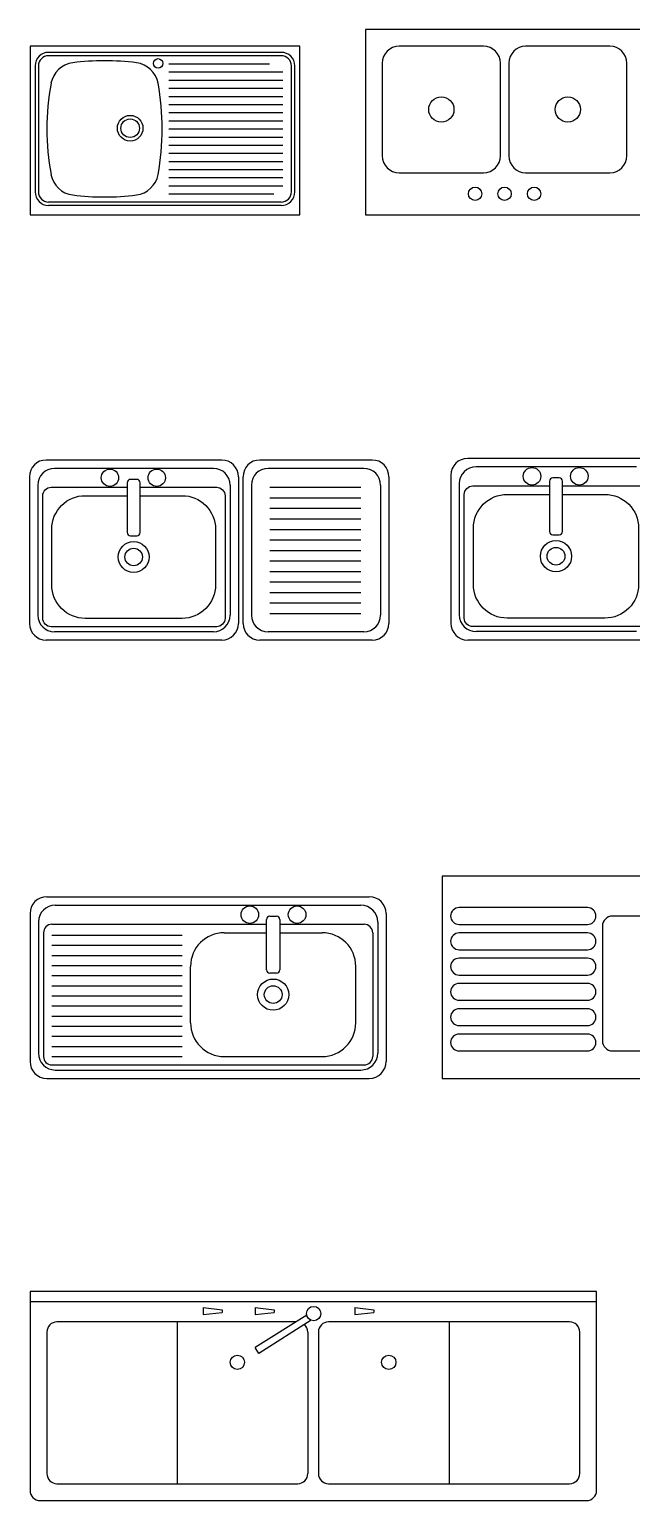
# Model space of a CAD drawing. Header units: millimetres. Extents: x 738 to 9190, y 477 to 4896.
# Drawn here: x 738 to 2523, y 477 to 4841 of the extents above; entities that cross this region are included whole.
import ezdxf

# ---------------------------------------------------------------- set-up
doc = ezdxf.new("R2010")
doc.units = ezdxf.units.MM

msp = doc.modelspace()

# ---------------------------------------------------------------- linework, layer by layer
at = {"color": 0}
for p, q in [((2559.4, 4840.5), (1734.4, 4840.5)), ((1734.4, 4840.5), (1734.4, 4290.5)), ((1539.8, 4790.5), (739.8, 4790.5)), ((739.8, 4790.5), (739.8, 4290.5)), ((1484.8, 4772.5), (794.8, 4772.5)), ((1484.8, 4762.5), (794.8, 4762.5)), ((1539.8, 4290.5), (1539.8, 4790.5)), ((2084.4, 4790.5), (1834.4, 4790.5)), ((2459.4, 4790.5), (2209.4, 4790.5)), ((754.8, 4732.5), (754.8, 4358.5)), ((764.8, 4732.5), (764.8, 4358.5)), ((1151.8, 4738.4), (1449.5, 4738.4)), ((1151.8, 4714.3), (1489.8, 4714.3)), ((1514.8, 4358.5), (1514.8, 4732.5)), ((1524.8, 4358.5), (1524.8, 4732.5)), ((1784.4, 4740.5), (1784.4, 4465.5)), ((2134.4, 4465.5), (2134.4, 4740.5)), ((2159.4, 4740.5), (2159.4, 4465.5)), ((2509.4, 4465.5), (2509.4, 4740.5)), ((1151.8, 4690.2), (1489.8, 4690.2)), ((1151.8, 4666.1), (1489.8, 4666.1)), ((1151.8, 4642), (1489.8, 4642)), ((1151.8, 4617.8), (1489.8, 4617.8)), ((1151.8, 4593.7), (1489.8, 4593.7)), ((1151.8, 4569.6), (1489.8, 4569.6)), ((1151.8, 4545.5), (1489.8, 4545.5)), ((1151.8, 4521.4), (1489.8, 4521.4)), ((1151.8, 4497.3), (1489.8, 4497.3)), ((1151.8, 4473.2), (1489.8, 4473.2)), ((1151.8, 4449.1), (1489.8, 4449.1)), ((1151.8, 4425), (1489.8, 4425)), ((1834.4, 4415.5), (2084.4, 4415.5)), ((2209.4, 4415.5), (2459.4, 4415.5)), ((1151.8, 4400.9), (1489.8, 4400.9)), ((1151.8, 4376.7), (1489.8, 4376.7)), ((1484.8, 4328.5), (794.8, 4328.5)), ((1151.8, 4352.6), (1462.3, 4352.6)), ((739.8, 4290.5), (1539.8, 4290.5)), ((1484.8, 4318.5), (794.8, 4318.5)), ((1734.4, 4290.5), (2559.4, 4290.5)), ((1308.2, 3563.3), (787.7, 3563.3)), ((1283.4, 3538.6), (812.4, 3538.6)), ((1754.6, 3563.3), (1420.9, 3563.3)), ((1729.8, 3538.6), (1445.6, 3538.6)), ((2562.9, 3568.2), (2037.5, 3568.2)), ((2537.9, 3543.2), (2062.5, 3543.2)), ((738.1, 3513.8), (738.1, 3078.8)), ((1027.8, 3496), (1027.8, 3348.6)), ((1056.5, 3505.9), (1037.7, 3505.9)), ((1066.5, 3348.6), (1066.5, 3496)), ((1357.8, 3513.8), (1357.8, 3078.8)), ((1371.3, 3513.8), (1371.3, 3078.8)), ((1804.1, 3513.8), (1804.1, 3078.8)), ((1987.5, 3518.2), (1987.5, 3079.2)), ((2012.5, 3493.2), (2012.5, 3104.2)), ((2279.9, 3500.3), (2279.9, 3351.5)), ((2308.9, 3510.3), (2289.9, 3510.3)), ((2318.9, 3351.5), (2318.9, 3500.3)), ((762.9, 3489), (762.9, 3103.5)), ((1333, 3489), (1333, 3103.5)), ((1396.1, 3489), (1396.1, 3103.5)), ((1451, 3482.3), (1720.9, 3482.3)), ((1451, 3451.1), (1720.9, 3451.1)), ((1779.3, 3489), (1779.3, 3103.5)), ((1451, 3420), (1720.9, 3420)), ((1451, 3388.8), (1720.9, 3388.8)), ((1037.7, 3338.6), (1056.5, 3338.6)), ((1451, 3357.6), (1720.9, 3357.6)), ((1451, 3326.5), (1720.9, 3326.5)), ((2289.9, 3341.5), (2308.9, 3341.5)), ((1451, 3295.3), (1720.9, 3295.3)), ((1451, 3264.1), (1720.9, 3264.1)), ((1451, 3233), (1720.9, 3233)), ((1451, 3201.8), (1720.9, 3201.8)), ((1451, 3170.6), (1720.9, 3170.6)), ((1451, 3139.5), (1720.9, 3139.5)), ((1451, 3108.3), (1720.9, 3108.3)), ((1308.2, 3029.2), (787.7, 3029.2)), ((1283.4, 3054), (812.4, 3054)), ((1754.6, 3029.2), (1420.9, 3029.2)), ((1729.8, 3054), (1445.6, 3054)), ((2562.9, 3029.2), (2037.5, 3029.2)), ((2537.9, 3054.2), (2062.5, 3054.2)), ((789.8, 2267.9), (1745.8, 2267.9)), ((814.8, 2242.9), (1720.8, 2242.9)), ((739.8, 2217.9), (739.8, 1778.9)), ((764.8, 2192.9), (764.8, 1803.9)), ((804.8, 2186.1), (1441.3, 2186.1)), ((1441.3, 2051.2), (1441.3, 2200)), ((1451.3, 2210), (1470.3, 2210)), ((1480.3, 2200), (1480.3, 2051.2)), ((1480.3, 2186.1), (1730.8, 2186.1)), ((1770.8, 2192.9), (1770.8, 1803.9)), ((1795.8, 2217.9), (1795.8, 1778.9)), ((779.8, 2161.1), (779.8, 1793.9)), ((804.8, 2153.9), (1190.8, 2153.9)), ((1315.8, 2161.1), (1441.3, 2161.1)), ((1480.3, 2161.1), (1605.8, 2161.1)), ((1755.8, 2161.1), (1755.8, 1793.9)), ((804.8, 2123.9), (1190.8, 2123.9)), ((804.8, 2093.9), (1190.8, 2093.9)), ((804.8, 2063.9), (1190.8, 2063.9)), ((1215.8, 1893.9), (1215.8, 2061.1)), ((1705.8, 1893.9), (1705.8, 2061.1)), ((804.8, 2033.9), (1190.8, 2033.9)), ((1470.3, 2041.2), (1451.3, 2041.2)), ((804.8, 2003.9), (1190.8, 2003.9)), ((804.8, 1973.9), (1190.8, 1973.9)), ((804.8, 1943.9), (1190.8, 1943.9)), ((804.8, 1913.9), (1190.8, 1913.9)), ((804.8, 1883.9), (1190.8, 1883.9)), ((804.8, 1853.9), (1190.8, 1853.9)), ((804.8, 1823.9), (1190.8, 1823.9)), ((804.8, 1793.9), (1190.8, 1793.9)), ((1315.8, 1793.9), (1605.8, 1793.9)), ((804.8, 1768.9), (1730.8, 1768.9)), ((814.8, 1753.9), (1720.8, 1753.9)), ((789.8, 1728.9), (1745.8, 1728.9)), ((2419.8, 1096.7), (739.8, 1096.7)), ((739.8, 1096.7), (739.8, 1066.7)), ((2419.8, 1066.7), (2419.8, 1096.7)), ((739.8, 1066.7), (739.8, 506.7)), ((2419.8, 1066.7), (739.8, 1066.7)), ((1252.8, 1049.1), (1252.8, 1028.2)), ((1252.8, 1049.1), (1309.6, 1042.5)), ((1406.9, 1049.1), (1463.7, 1042.5)), ((1406.9, 1049.1), (1406.9, 1028.2)), ((1702.6, 1049.1), (1759.5, 1042.5)), ((1702.6, 1049.1), (1702.6, 1028.2)), ((2419.8, 506.7), (2419.8, 1066.7)), ((1176.6, 1006.7), (819.8, 1006.7)), ((1176.6, 1006.7), (1176.6, 526.7)), ((1528, 1006.7), (1176.6, 1006.7)), ((1252.8, 1028.2), (1309.6, 1034.9)), ((1309.6, 1042.5), (1309.6, 1034.9)), ((1406.9, 1028.2), (1463.7, 1034.9)), ((1560.1, 1027), (1407.3, 930.3)), ((1573.1, 1011.6), (1418, 913.4)), ((1463.7, 1042.5), (1463.7, 1034.9)), ((1982.3, 1006.7), (1624.8, 1006.7)), ((1702.6, 1028.2), (1759.5, 1034.9)), ((1759.5, 1042.5), (1759.5, 1034.9)), ((1982.3, 1006.7), (1982.3, 526.7)), ((2339.8, 1006.7), (1982.3, 1006.7)), ((789.8, 976.7), (789.8, 556.7)), ((1563.5, 976.7), (1563.5, 556.7)), ((1594.8, 976.7), (1594.8, 556.7)), ((2369.8, 556.7), (2369.8, 976.7)), ((1418, 913.4), (1407.3, 930.3)), ((819.8, 526.7), (1533.5, 526.7)), ((1624.8, 526.7), (2339.8, 526.7)), ((769.8, 476.7), (2389.8, 476.7))]:
    msp.add_line(p, q, dxfattribs=at)
for points in [[(1066.5, 3482.3), (1293.3, 3482.3, -0.414214), (1318.1, 3457.5), (1318.1, 3093.6, -0.414214), (1293.3, 3068.9), (802.5, 3068.9, -0.414214), (777.7, 3093.6), (777.7, 3457.5, -0.414214), (802.5, 3482.3), (1027.8, 3482.3)], [(1066.5, 3457.5), (1190.8, 3457.5, -0.414214), (1289.9, 3358.4), (1289.9, 3192.7, -0.414214), (1190.8, 3093.6), (903.4, 3093.6, -0.414214), (804.4, 3192.7), (804.4, 3358.4, -0.414214), (903.4, 3457.5), (1027.8, 3457.5)], [(2318.9, 3486.4), (2547.9, 3486.4, -0.414214), (2572.9, 3461.4), (2572.9, 3094.2, -0.414214), (2547.9, 3069.2), (2052.5, 3069.2, -0.414214), (2027.5, 3094.2), (2027.5, 3461.4, -0.414214), (2052.5, 3486.4), (2279.9, 3486.4)], [(2318.9, 3461.4), (2444.4, 3461.4, -0.414214), (2544.4, 3361.4), (2544.4, 3194.2, -0.414214), (2444.4, 3094.2), (2154.4, 3094.2, -0.414214), (2054.4, 3194.2), (2054.4, 3361.4, -0.414214), (2154.4, 3461.4), (2279.9, 3461.4)], [(2626.9, 2210.6), (2466.9, 2210.6, 0.414214), (2436.9, 2180.6), (2436.9, 1840.6, 0.414214), (2466.9, 1810.6), (2806.9, 1810.6, 0.414214), (2836.9, 1840.6), (2836.9, 2180.6, 0.414214), (2806.9, 2210.6), (2646.9, 2210.6)]]:
    msp.add_lwpolyline(points, format="xyb", dxfattribs=at)
msp.add_lwpolyline([(2861.9, 2328.9), (1961.9, 2328.9), (1961.9, 1728.9), (2861.9, 1728.9)], close=True, dxfattribs=at)
for points in [[(2011.9, 2185.6), (2392.7, 2185.6, 1), (2392.7, 2235.6), (2011.9, 2235.6, 1)], [(2011.9, 2110.6), (2392.7, 2110.6, 1), (2392.7, 2160.6), (2011.9, 2160.6, 1)], [(2011.9, 2035.6), (2392.7, 2035.6, 1), (2392.7, 2085.6), (2011.9, 2085.6, 1)], [(2011.9, 1960.6), (2392.7, 1960.6, 1), (2392.7, 2010.6), (2011.9, 2010.6, 1)], [(2011.9, 1885.6), (2392.7, 1885.6, 1), (2392.7, 1935.6), (2011.9, 1935.6, 1)], [(2011.9, 1810.6), (2392.7, 1810.6, 1), (2392.7, 1860.6), (2011.9, 1860.6, 1)]]:
    msp.add_lwpolyline(points, format="xyb", close=True, dxfattribs=at)
for centre, radius in [((1119.6, 4739.7), 14.1), ((1959.4, 4603), 37.5), ((2334.4, 4603), 37.5), ((1036.8, 4547.5), 38), ((1036.8, 4547.5), 27.5), ((2059.4, 4353), 19.8), ((2146.9, 4353), 19.8), ((2234.4, 4353), 19.8), ((976.8, 3510.7), 25.8), ((1115.7, 3510.7), 25.8), ((2228.4, 3515.1), 26), ((2368.6, 3515.1), 26), ((1047.1, 3275.6), 45.9), ((2299.4, 3277.8), 46.3), ((1047.1, 3275.6), 26.1), ((2299.4, 3277.8), 26.3), ((1391.6, 2214.8), 26), ((1531.7, 2214.8), 26), ((1460.8, 1977.5), 46.3), ((1460.8, 1977.5), 26.3), ((1580.9, 1031.4), 21.2), ((1354.7, 886.9), 21.2), ((1803.5, 886.9), 21.2)]:
    msp.add_circle(centre, radius, dxfattribs=at)
for centre, radius, start, end in [((794.8, 4732.5), 40, 90, 180), ((794.8, 4732.5), 30, 90, 180), ((1484.8, 4732.5), 40, 0, 90), ((1484.8, 4732.5), 30, 0, 90), ((1834.4, 4740.5), 50, 90, 180), ((2084.4, 4740.5), 50, 0, 90), ((2209.4, 4740.5), 50, 90, 180), ((2459.4, 4740.5), 50, 0, 90), ((875.8, 4667.2), 75, 97.23, 169.6188), ((960.8, 3997.5), 750, 90, 97.23), ((960.8, 3997.5), 750, 82.77, 90), ((1045.7, 4667.2), 75, 10.3812, 82.77), ((1539.8, 4545.5), 750, 169.6188, 180), ((381.8, 4545.5), 750, 0, 10.3812), ((1539.8, 4545.5), 750, 180, 190.3812), ((381.8, 4545.5), 750, 349.6188, 0), ((1834.4, 4465.5), 50, 180, 270), ((2084.4, 4465.5), 50, 270, 0), ((2209.4, 4465.5), 50, 180, 270), ((2459.4, 4465.5), 50, 270, 0), ((875.8, 4423.9), 75, 190.3812, 262.77), ((1045.7, 4423.9), 75, 277.23, 349.6188), ((794.8, 4358.5), 40, 180, 270), ((794.8, 4358.5), 30, 180, 270), ((960.8, 5093.5), 750, 262.77, 270), ((960.8, 5093.5), 750, 270, 277.23), ((1484.8, 4358.5), 40, 270, 0), ((1484.8, 4358.5), 30, 270, 0), ((787.7, 3513.8), 49.5, 90, 180), ((812.4, 3489), 49.5, 90, 180), ((1283.4, 3489), 49.5, 0, 90), ((1308.2, 3513.8), 49.5, 0, 90), ((1420.9, 3513.8), 49.5, 90, 180), ((1445.6, 3489), 49.5, 90, 180), ((1729.8, 3489), 49.5, 0, 90), ((1754.6, 3513.8), 49.5, 0, 90), ((2037.5, 3518.2), 50, 90, 180), ((2062.5, 3493.2), 50, 90, 180), ((1037.7, 3496), 9.91, 90, 180), ((1056.5, 3496), 9.91, 0, 90), ((2289.9, 3500.3), 10, 90, 180), ((2308.9, 3500.3), 10, 0, 90), ((1037.7, 3348.6), 9.91, 180, 270), ((1056.5, 3348.6), 9.91, 270, 0), ((2289.9, 3351.5), 10, 180, 270), ((2308.9, 3351.5), 10, 270, 0), ((812.4, 3103.5), 49.5, 180, 270), ((1283.4, 3103.5), 49.5, 270, 0), ((1445.6, 3103.5), 49.5, 180, 270), ((1729.8, 3103.5), 49.5, 270, 0), ((2062.5, 3104.2), 50, 180, 270), ((787.7, 3078.8), 49.5, 180, 270), ((1308.2, 3078.8), 49.5, 270, 0), ((1420.9, 3078.8), 49.5, 180, 270), ((1754.6, 3078.8), 49.5, 270, 0), ((2037.5, 3079.2), 50, 180, 270), ((789.8, 2217.9), 50, 90, 180), ((814.8, 2192.9), 50, 90, 180), ((1720.8, 2192.9), 50, 0, 90), ((1745.8, 2217.9), 50, 0, 90), ((804.8, 2161.1), 25, 90, 180), ((1451.3, 2200), 10, 90, 180), ((1470.3, 2200), 10, 0, 90), ((1730.8, 2161.1), 25, 0, 90), ((1315.8, 2061.1), 100, 90, 180), ((1605.8, 2061.1), 100, 0, 90), ((1451.3, 2051.2), 10, 180, 270), ((1470.3, 2051.2), 10, 270, 0), ((1315.8, 1893.9), 100, 180, 270), ((1605.8, 1893.9), 100, 270, 0), ((814.8, 1803.9), 50, 180, 270), ((804.8, 1793.9), 25, 180, 270), ((1720.8, 1803.9), 50, 270, 0), ((1730.8, 1793.9), 25, 270, 0), ((789.8, 1778.9), 50, 180, 270), ((1745.8, 1778.9), 50, 270, 0), ((819.8, 976.7), 30, 90, 180), ((1624.8, 976.7), 30, 90, 180), ((2339.8, 976.7), 30, 0, 90), ((1533.5, 976.7), 30, 0, 48.3914), ((819.8, 556.7), 30, 180, 270), ((1533.5, 556.7), 30, 270, 0), ((1624.8, 556.7), 30, 180, 270), ((2339.8, 556.7), 30, 270, 0), ((769.8, 506.7), 30, 180, 270), ((2389.8, 506.7), 30, 270, 0)]:
    msp.add_arc(centre, radius, start, end, dxfattribs=at)

doc.saveas('drawing.dxf')
